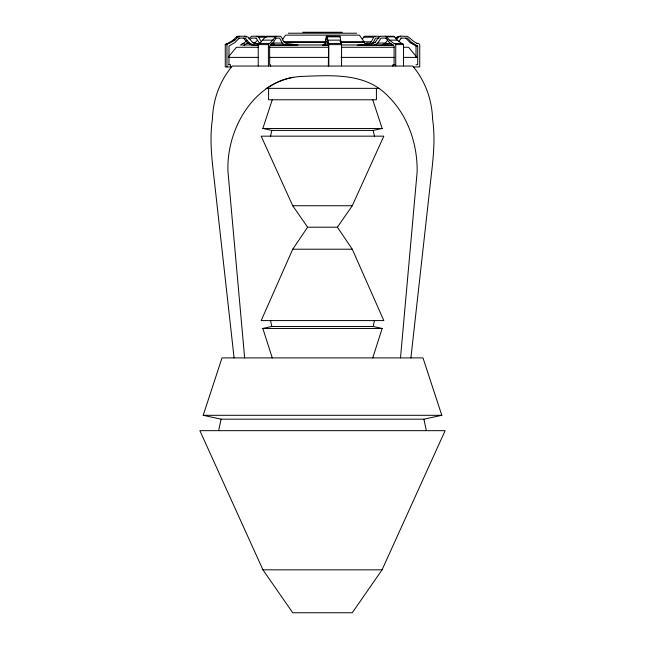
<?xml version="1.0" encoding="UTF-8"?>
<svg xmlns="http://www.w3.org/2000/svg" width="645" height="645" viewBox="0 0 645 645"><rect width="100%" height="100%" fill="white"/><g stroke="black" fill="none" stroke-linecap="round" stroke-linejoin="round"><path stroke-width="0.97" d="M400.497 357.902L417.146 171.804C417.541 144.149 408.019 115.761 388.04 96.169C366.134 72.974 333.005 75.288 303.908 76.336C256.041 77.053 225.96 127.903 227.983 171.804L244.64 357.902M325.233 45.319L326.418 38.111L327.2 38.111L328.555 46.053L328.361 66.201M410.913 357.902L430.054 186.091C432.489 163.894 435.915 141.521 432.585 119.212C431.981 99.588 425.353 81.181 412.736 66.048L232.264 66.048C219.647 81.181 213.019 99.588 212.415 119.212C209.085 141.521 212.511 163.894 214.946 186.091L234.087 357.902M272.263 357.902L262.846 328.458L271.803 326.475L373.197 326.475L374.439 320.581M270.561 136.16L271.803 130.419L373.197 130.419L382.154 128.476L372.737 99.773M218.623 430.666L221.114 419.177L423.886 419.177L441.801 415.307L422.983 357.902L222.017 357.902L203.199 415.307L221.114 419.177M372.737 357.902L382.154 328.458L373.197 326.475M271.803 130.419L262.846 128.476L272.263 99.773M307.609 227.201L292.725 249.212L261.185 320.581L383.815 320.581L352.275 249.212L337.391 227.201L307.609 227.201L292.725 205.739L261.185 136.16L383.815 136.16L352.275 205.739L337.391 227.201M382.058 569.833L445.123 430.666L199.877 430.666L262.942 569.833L292.725 612.75L352.275 612.75L382.058 569.833L262.942 569.833M362.345 39.514L363.53 37.208L364.804 36.249L379.034 36.249L379.905 36.838M365.223 43.949L369.198 43.449L371.343 41.82L373.721 37.208L374.987 36.249M258.226 65.967L258.226 44.61L258.927 43.449L269.828 43.449L276.149 36.249M268.409 65.967L268.409 44.61L269.118 43.449M259.637 43.449L265.966 36.249L280.196 36.249L281.47 37.208L283.848 41.82L285.993 43.449L297.901 44.94L274.964 45.319L271.997 43.062L282.188 43.062L285.155 45.319M275.995 38.111L273.262 42.586L269.658 46.053L269.658 64.726L270.569 64.726L270.569 66.201M401.698 43.449L397.215 40.143L394.579 36.838L393.45 36.249L380.356 36.249L378.704 37.208L375.6 41.82L372.802 43.449L357.29 45.319L373.898 45.319L377.768 43.062L381.098 38.111L386.96 38.111M375.858 45.319L381.719 45.319L385.581 43.062L387.806 39.764M282.147 40.014L285.606 35.136L359.394 35.136L364.006 41.643L340.254 41.643M241.464 44.61L242.383 43.449L244.334 43.449M248.841 38.821L251.55 36.249L264.644 36.249L266.296 37.208M250.163 39.603L251.348 38.111L256.234 38.111M254.041 43.739L257.387 40.353M228.62 56.671L236.425 47.279L258.709 47.279M395.498 38.748C397.892 34.62 403.31 36.757 407.116 36.249C410.768 38.232 413.26 42.022 417.42 43.449M396.522 39.514L398.465 37.208L400.529 36.249M398.481 41.651L401.456 38.111M231.241 66.935L225.274 66.935L225.274 44.61L226.427 43.449L229.257 43.449L234.853 40.143L238.15 36.838L239.561 36.249M226.951 66.935L226.951 44.61L228.104 43.449M227.58 43.449L233.176 40.143L236.473 36.838L237.884 36.249L246.148 36.249L248.212 37.208L252.09 41.82L255.589 43.449L258.5 43.675M239.303 38.111L234.853 42.586L228.983 46.053L228.983 64.726M371.52 44.191L373.003 43.062L375.559 38.111L379.187 38.111M243.302 43.449L247.035 40.691M243.875 45.472L247.785 42.586M384.565 43.828L389.411 43.449M383.332 44.045L391.088 43.449M302.739 32.25L342.261 32.25M288.307 33.218L356.693 33.218M236.473 36.838L238.15 36.838M265.095 36.838L275.286 36.838M327.16 36.249L327.346 36.838L340.084 36.838L341.253 43.449M385.629 36.249L386.758 36.838L394.579 36.838M256.823 36.249L258.476 37.208L265.313 37.208M363.53 37.208L373.721 37.208M396.788 37.208L398.465 37.208M238.618 38.111L245.221 38.111L249.389 43.062L254.219 45.319M275.923 38.111L279.632 38.111L282.188 43.062M400.763 38.111L407.366 38.111L411.824 42.586L417.694 46.053L417.694 64.726L416.017 64.726M233.176 40.143L234.853 40.143M263.071 40.143L273.262 40.143M327.346 36.838L327.781 40.143L340.52 40.143M386.758 36.838L389.395 40.143L397.215 40.143M283.236 41.643L326.41 41.643M363.006 41.82L371.343 41.82M284.34 42.505L325.475 42.505M340.794 42.505L364.619 42.505M252.671 42.586L255.605 42.586M372.665 42.586L375.438 42.586M405.697 38.111L410.147 42.586L411.824 42.586M243.544 38.111L247.712 43.062L249.389 43.062M325.87 43.062L328.805 43.062M366.513 43.062L368.368 43.062M377.768 43.062L385.581 43.062M253.912 43.449L255.589 43.449M364.562 43.449L369.198 43.449M385.363 43.449L386.073 43.449M416.896 43.449L418.573 43.449L419.726 44.61L419.726 66.935L413.759 66.935M225.274 44.61L226.951 44.61M258.226 44.61L268.409 44.61M328.668 43.449L328.821 44.61L341.56 44.61L341.56 65.967M394.796 43.449L395.724 44.61L403.536 44.61L403.536 65.967M240.271 44.965L258.766 44.965M270.368 44.965L328.442 44.965M341.326 44.965L393.716 44.965M258.169 45.319L252.542 45.319L247.712 43.062M271.021 45.319L274.52 45.319M328.418 45.319L322.5 45.319L325.056 43.449L326.297 36.249L339.899 36.249L340.084 36.838M382.574 45.319L392.458 45.319M410.147 42.586L416.017 46.053L417.694 46.053M269.36 47.279L328.313 47.279M341.85 47.279L394.111 47.279M403.73 47.279L408.575 47.279L416.984 57.397L404.326 57.397M228.822 57.397L258.629 57.397M269.392 57.397L328.369 57.397M341.084 57.397L394.313 57.397M228.79 64.726L230.467 64.726L230.467 66.935M394.861 64.726L392.91 64.726L392.91 66.201M266.03 88.349L378.97 88.349M262.846 128.476L382.154 128.476M292.725 205.739L352.275 205.739M292.725 249.212L352.275 249.212M262.846 328.458L382.154 328.458M203.199 415.307L441.801 415.307M270.134 44.57L274.012 44.868M256.823 43.675L258.758 43.828M272.198 43.449L274.133 43.634M271.166 44.102L274.077 44.384M244.471 36.249L246.535 37.208M389.395 40.143L393.877 43.449L402.617 43.449L403.536 44.61M385.831 38.111L389.395 42.586L394.095 46.053L394.095 64.726M258.476 37.208L261.58 41.82M256.081 38.111L259.419 43.062M327.781 40.143L328.523 43.449L341.407 43.449L341.56 44.61M373.197 130.419L374.439 136.16M423.886 419.177L426.377 430.666M270.561 320.581L271.803 326.475M340.278 40.796L340.52 42.586M416.017 46.053L416.017 56.865M395.724 44.61L395.724 65.967M376.414 88.349L376.414 99.773L268.586 99.773L268.586 88.349M328.821 44.61L328.821 65.967M266.772 88.365A75.126 68.999 74.2 0 1 293.338 77.287"/></g></svg>
